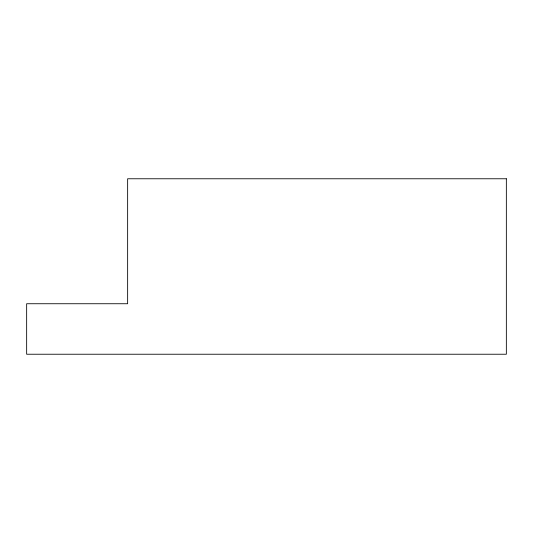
<?xml version="1.0" encoding="UTF-8"?>
<svg xmlns="http://www.w3.org/2000/svg" width="533" height="533" viewBox="0 0 533 533"><rect width="100%" height="100%" fill="white"/><g stroke="black" fill="none" stroke-linecap="round" stroke-linejoin="round"><path stroke-width="0.8" d="M506.35 178.768L127.64 178.768L127.64 303.737L26.65 303.737L26.65 354.232L506.35 354.232L506.35 178.768"/></g></svg>
